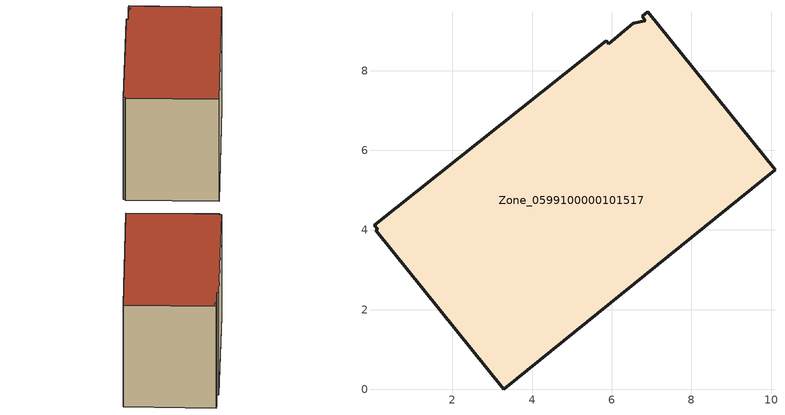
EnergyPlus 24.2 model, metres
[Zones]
Zone_0599100000101517
 floor ground (C_G): 3.29,0 0.07,3.99 0.12,4.02 0.05,4.12 5.86,8.75 5.92,8.68 6.54,9.18 6.85,9.25 6.76,9.36 6.91,9.48 10.1,5.51 z0
 wall outside (C_F): 10.1,5.51 6.91,9.48 6.76,9.36 6.85,9.25 6.54,9.18 5.92,8.68 5.86,8.75 0.05,4.12 0.12,4.02 0.07,3.99 3.29,0 10.1,5.51 z0:6.8
 roof outside (C_R): 0.07,3.99 3.29,0 10.1,5.51 6.91,9.48 6.76,9.36 6.85,9.25 6.54,9.18 5.92,8.68 5.86,8.75 0.05,4.12 0.12,4.02 z6.8
[BUILDING]
Pand.0599100000101517: North Axis=0; Terrain=City; Loads Convergence Tolerance Value=0.04; Temperature Convergence Tolerance Value=0.4; Solar Distribution=FullExterior; Maximum Number of Warmup Days=25; Minimum Number of Warmup Days=1
[Site:Location]
Rotterdam.The.Hague.AP_ZH_NLD Design_Conditions: Latitude=51.96; Longitude=4.45; Time Zone=1; Elevation=-4.5
[SITE:GROUNDTEMPERATURE:BUILDINGSURFACE]
18, 18, 18, 18, 18, 18, 18, 18, 18, 18, 18, 18
[MATERIAL] Thermal Absorptance=0.9; Solar Absorptance=0.7; Visible Absorptance=0.7
Name | Roughness | Thickness | Conductivity | Density | Specific Heat
G.TC.1946 | MediumSmooth | 0.15 | 1 | 540 | 1210
F.TC.1946 | Rough | 0.3 | 0.857143 | 1920 | 840
R.TC.1946 | MediumRough | 0.2 | 0.909091 | 1500 | 1000
[CONSTRUCTION]
C_G: G.TC.1946
C_F: F.TC.1946
C_R: R.TC.1946
[ZONE]
Zone_0599100000101517: Type=1; Multiplier=1; Ceiling Height=Autocalculate; Volume=Autocalculate; Floor Area=autocalculate; Part of Total Floor Area=Yes
[ZONEINFILTRATION:DESIGNFLOWRATE]
Infil_Zone_0599100000101517: Zone or ZoneList or Space or SpaceList=Zone_0599100000101517; Schedule=AlwaysOn; Design Flow Rate Calculation Method=Flow/Area; Flow Rate per Floor Area=0.003; Constant Term Coefficient=1; Temperature Term Coefficient=0; Velocity Term Coefficient=0; Velocity Squared Term Coefficient=0
[HVACTEMPLATE:ZONE:IDEALLOADSAIRSYSTEM]
Zone_0599100000101517: Maximum Heating Supply Air Temperature=50; Minimum Cooling Supply Air Temperature=13; Maximum Heating Supply Air Humidity Ratio=0.0156; Minimum Cooling Supply Air Humidity Ratio=0.0077; Heating Limit=NoLimit; Cooling Limit=NoLimit; Dehumidification Control Type=ConstantSensibleHeatRatio; Cooling Sensible Heat Ratio=0.7; Dehumidification Setpoint=60; Humidification Control Type=None; Humidification Setpoint=30; Outdoor Air Method=None; Outdoor Air Flow Rate per Person=0.00944; Outdoor Air Flow Rate per Zone Floor Area=0; Outdoor Air Flow Rate per Zone=0; Demand Controlled Ventilation Type=None; Outdoor Air Economizer Type=NoEconomizer; Heat Recovery Type=None; Sensible Heat Recovery Effectiveness=0.7; Latent Heat Recovery Effectiveness=0.65
[ZONECONTROL:THERMOSTAT]
ThermostatControl_Zone_0599100000101517: Zone or ZoneList=Zone_0599100000101517; Control Type Schedule=DualSetpointControlType; Control 1=Thermostat_Zone_0599100000101517; Temperature Difference Between Cutout And Setpoint=0
[THERMOSTATSETPOINT:DUALSETPOINT]
Thermostat_Zone_0599100000101517: Heating Setpoint Temperature Schedule=HeatingSetpoint_Zone_0599100000101517; Cooling Setpoint Temperature Schedule=CoolingSetpoint_Zone_0599100000101517
[SCHEDULE:COMPACT]
HeatingSetpoint_Zone_0599100000101517: Through: 12/31, For: AllDays, Until: 24:00, 21
CoolingSetpoint_Zone_0599100000101517: Through: 12/31, For: AllDays, Until: 24:00, 24
DualSetpointControlType: Through: 12/31, For: AllDays, Until: 24:00, 4
AlwaysOn: Through: 12/31, For: AllDays, Until: 24:00, 1
